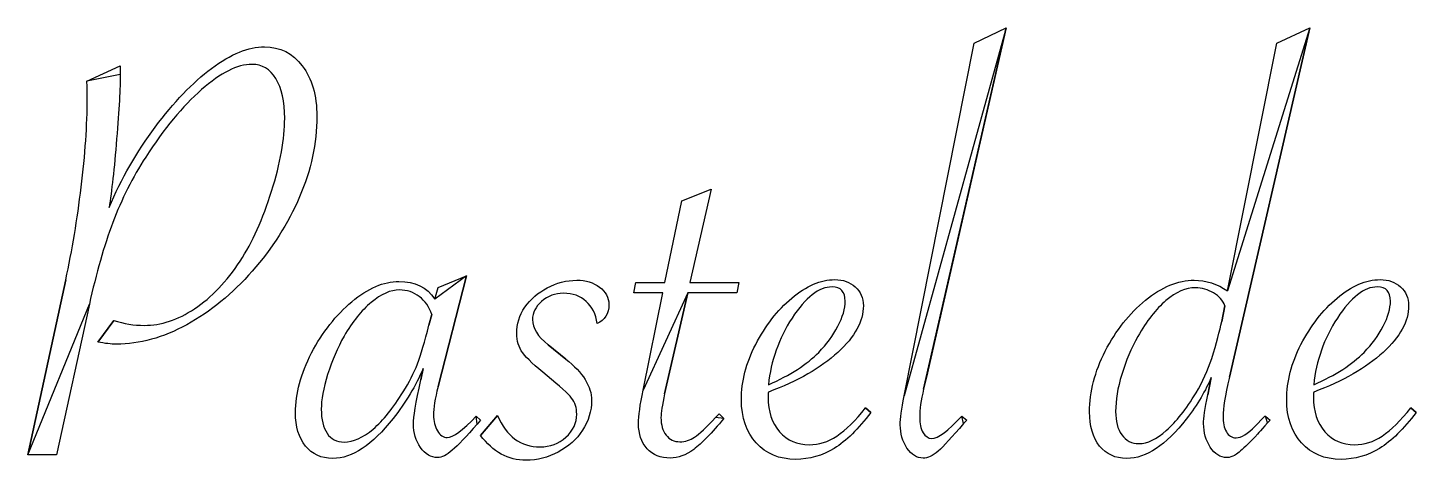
# Model space of a CAD drawing. Extents: x 2 to 593, y 3 to 839.
# Drawn here: x 206.8 to 305.4, y 515.6 to 546.3 of the extents above; entities that cross this region are included whole.
import ezdxf

# ---------------------------------------------------------------- set-up
doc = ezdxf.new("R2010")
doc.units = 0
doc.layers.add('Capa_1', color=7, linetype='CONTINUOUS')

msp = doc.modelspace()

# ---------------------------------------------------------------- linework, layer by layer
at = {"layer": 'Capa_1', "color": 7}
for points in [[(269.071768, 520.147088), (274.047152, 545.217856), (276.308688, 546.31632), (276.308688, 546.31632)], [(276.308688, 546.31632), (270.644072, 521.482472), (270.450232, 520.642472)], [(292.03176, 527.620936), (295.542528, 545.217856), (297.86868, 546.31632), (297.868688, 546.31632)], [(297.868688, 546.31632), (292.161, 521.482472)], [(211.04044, 542.525552), (213.409664, 543.602472), (213.409664, 542.999392)], [(250.531024, 520.55632), (251.931024, 527.47016), (249.863328, 527.47016), (250.014096, 528.202472), (252.081792, 528.202472), (253.287944, 534.017856), (255.35564, 534.83632), (253.847944, 528.202472), (257.337176, 528.202472), (257.186408, 527.47016), (253.697176, 527.47016), (253.697176, 527.47016)], [(235.735112, 527.039392), (235.972032, 527.857856), (237.996648, 528.697856), (237.996648, 528.697856)], [(237.996648, 528.697856), (235.972032, 520.814776)], [(206.840424, 515.968624), (209.532728, 528.39632)], [(253.697176, 527.47016), (252.060256, 520.297856)], [(211.212744, 526.67324), (208.886592, 515.968624), (206.84044, 515.968624), (206.840424, 515.968624)], [(291.622536, 525.445552), (291.83792, 526.544008), (291.83792, 526.544008)], [(211.815824, 523.980936), (212.95736, 525.51016)], [(235.32588, 525.187088), (235.51972, 525.940936), (235.51972, 525.940936)], [(243.795544, 523.787088), (245.044776, 522.774776)], [(234.744336, 521.288624), (234.916648, 522.107088)], [(259.429944, 520.944008), (259.429944, 520.944008)], [(290.63176, 520.23324), (290.86868, 521.460936)], [(298.148688, 520.944008), (298.148688, 520.944008)], [(238.68588, 518.725552), (238.987416, 518.424008), (238.750496, 518.144008)], [(238.992464, 517.347088), (240.198616, 518.768624)], [(255.678712, 518.617856), (255.937176, 518.87632), (256.260256, 518.55324)], [(266.322248, 519.307088), (266.709944, 518.984008)], [(266.322272, 519.307088), (266.322248, 519.307088)], [(273.164072, 518.725552), (273.508688, 518.424008), (273.293304, 518.187088)], [(293.991768, 518.014776), (294.616384, 518.639392)], [(294.724064, 518.725552), (295.047144, 518.424008), (294.87484, 518.23016)], [(305.041, 519.307088), (305.428688, 518.984008)], [(305.041016, 519.307088), (305.041, 519.307088)], [(238.992464, 517.347088), (238.992464, 517.347088)], [(294.03484, 517.304008), (293.324064, 516.59324)]]:
    msp.add_lwpolyline(points, close=True, dxfattribs=at)
for points in [[(219.892744, 543.43016), (221.271208, 544.449648), (222.52044, 544.959392), (223.64044, 544.959392)], [(223.64044, 544.959392), (224.76044, 544.959392), (225.657875, 544.507085), (226.332744, 543.602472)], [(215.886592, 539.251704), (217.193259, 541.017859), (218.528643, 542.410677), (219.892744, 543.43016)], [(222.75736, 543.71016), (221.723515, 543.71016), (220.53172, 543.114264), (219.181976, 541.922472)], [(224.458896, 542.697856), (224.056848, 543.372725), (223.489669, 543.71016), (222.75736, 543.71016)], [(226.332744, 543.602472), (227.021976, 542.712216), (227.366592, 541.513243), (227.366592, 540.005552)], [(211.06196, 541.340936), (211.06196, 541.786061), (211.054787, 542.180933), (211.04044, 542.525552)], [(213.409664, 542.999392), (213.409664, 542.051701), (213.323512, 540.522472), (213.151208, 538.411704)], [(225.083512, 539.87632), (225.083512, 541.082475), (224.875307, 542.022987), (224.458896, 542.697856)], [(210.631192, 534.987088), (210.918371, 537.284523), (211.06196, 539.402472), (211.06196, 541.340936)], [(219.181976, 541.922472), (217.832232, 540.745037), (216.511205, 539.144011), (215.218896, 537.119392)], [(224.15736, 534.707088), (224.774795, 536.702987), (225.083512, 538.426064), (225.083512, 539.87632)], [(227.366592, 540.005552), (227.366592, 538.110165), (226.95736, 536.2076), (226.138896, 534.297856)], [(212.612744, 533.544008), (213.488643, 535.597341), (214.579925, 537.499907), (215.886592, 539.251704)], [(213.151208, 538.411704), (212.978899, 536.300936), (212.799411, 534.678371), (212.612744, 533.544008)], [(215.218896, 537.119392), (214.285563, 535.683499), (213.503, 534.132731), (212.871208, 532.467088)], [(209.532728, 528.39632), (209.992216, 530.507088), (210.358371, 532.704011), (210.631192, 534.987088)], [(221.91736, 529.731704), (222.793259, 531.067085), (223.539925, 532.725547), (224.15736, 534.707088)], [(226.138896, 534.297856), (225.320437, 532.388112), (224.200437, 530.629139), (222.778896, 529.020936)], [(212.871208, 532.467088), (212.253773, 530.801445), (211.700952, 528.870163), (211.212744, 526.67324)], [(218.686592, 526.35016), (219.892747, 527.154267), (220.969669, 528.281448), (221.91736, 529.731704)], [(222.778896, 529.020936), (221.371717, 527.412728), (219.820949, 526.141957), (218.126592, 525.208624)], [(229.855112, 526.845552), (231.003827, 527.8076), (232.116645, 528.288624), (233.193568, 528.288624)], [(233.236648, 527.685552), (232.604851, 527.685552), (231.937157, 527.391192), (231.233568, 526.802472)], [(233.193568, 528.288624), (234.327931, 528.288624), (235.175112, 527.872213), (235.735112, 527.039392)], [(234.636648, 527.211704), (234.234595, 527.527603), (233.767928, 527.685552), (233.236648, 527.685552)], [(242.13708, 526.457856), (242.539133, 527.032213), (243.070416, 527.491701), (243.730928, 527.83632)], [(244.872464, 527.448624), (244.283744, 527.448624), (243.766821, 527.254779), (243.321696, 526.867088)], [(243.730928, 527.83632), (244.39144, 528.195291), (245.087851, 528.374776), (245.82016, 528.374776)], [(246.487848, 526.867088), (246.071437, 527.254779), (245.532976, 527.448624), (244.872464, 527.448624)], [(245.82016, 528.374776), (246.466309, 528.374776), (247.004771, 528.209648), (247.435544, 527.879392)], [(247.435544, 527.879392), (247.880669, 527.563499), (248.103232, 527.154269), (248.103232, 526.651704)], [(261.0884, 527.104008), (262.122245, 527.979907), (263.141733, 528.417856), (264.146864, 528.417856)], [(263.953016, 527.900936), (263.019683, 527.900936), (262.071992, 527.161448), (261.109944, 525.682472)], [(264.879168, 526.888624), (264.879168, 527.563499), (264.570451, 527.900936), (263.953016, 527.900936)], [(264.146864, 528.417856), (264.735584, 528.417856), (265.216611, 528.245549), (265.589944, 527.900936)], [(265.589944, 527.900936), (265.977635, 527.556317), (266.17148, 527.111189), (266.17148, 526.565552)], [(286.19484, 526.95324), (287.357912, 527.900931), (288.513808, 528.374776), (289.662528, 528.374776)], [(289.748688, 527.83632), (289.073819, 527.83632), (288.377408, 527.534781), (287.659456, 526.931704)], [(289.662528, 528.374776), (290.509707, 528.374776), (291.299451, 528.123496), (292.03176, 527.620936)], [(291.041, 527.47016), (290.638947, 527.714267), (290.208176, 527.83632), (289.748688, 527.83632)], [(291.83792, 526.544008), (291.708688, 526.931704), (291.443048, 527.240421), (291.041, 527.47016)], [(299.807152, 527.104008), (300.840997, 527.979907), (301.860485, 528.417856), (302.865616, 528.417856)], [(302.671768, 527.900936), (301.738435, 527.900936), (300.790741, 527.161448), (299.828688, 525.682472)], [(303.59792, 526.888624), (303.59792, 527.563499), (303.289203, 527.900936), (302.671768, 527.900936)], [(302.865616, 528.417856), (303.454331, 528.417856), (303.935355, 528.245549), (304.308688, 527.900936)], [(304.308688, 527.900936), (304.696384, 527.556317), (304.890232, 527.111189), (304.890232, 526.565552)], [(226.990496, 523.205552), (227.765877, 524.684523), (228.720749, 525.897856), (229.855112, 526.845552)], [(231.233568, 526.802472), (230.529979, 526.228115), (229.883827, 525.424011), (229.295112, 524.39016)], [(235.51972, 525.940936), (235.347416, 526.486573), (235.053059, 526.910163), (234.636648, 527.211704)], [(243.321696, 526.867088), (242.890928, 526.493755), (242.675544, 526.062984), (242.675544, 525.574776)], [(247.263232, 525.294776), (247.177077, 525.969651), (246.918616, 526.493755), (246.487848, 526.867088)], [(248.103232, 526.651704), (248.103232, 525.991192), (247.823232, 525.538883), (247.263232, 525.294776)], [(258.525328, 523.808624), (259.214555, 525.144011), (260.068912, 526.242472), (261.0884, 527.104008)], [(264.362248, 525.100936), (264.706861, 525.761448), (264.879168, 526.357344), (264.879168, 526.888624)], [(266.17148, 526.565552), (266.17148, 525.459909), (265.568403, 524.354267), (264.362248, 523.248624)], [(283.35176, 523.334776), (284.098427, 524.799395), (285.04612, 526.005549), (286.19484, 526.95324)], [(287.659456, 526.931704), (286.955867, 526.328627), (286.288176, 525.474267), (285.656384, 524.368624)], [(297.244072, 523.808624), (297.933304, 525.144011), (298.787664, 526.242472), (299.807152, 527.104008)], [(303.081, 525.100936), (303.425613, 525.761448), (303.59792, 526.357344), (303.59792, 526.888624)], [(304.890232, 526.565552), (304.890232, 525.459909), (304.287155, 524.354267), (303.081, 523.248624)], [(212.95736, 525.51016), (213.660949, 525.280421), (214.378899, 525.165552), (215.111208, 525.165552)], [(215.111208, 525.165552), (216.303, 525.165552), (217.494795, 525.560421), (218.686592, 526.35016)], [(241.555544, 524.584008), (241.555544, 525.258883), (241.749389, 525.883499), (242.13708, 526.457856)], [(242.675544, 525.574776), (242.675544, 524.971699), (243.048877, 524.375803), (243.795544, 523.787088)], [(261.109944, 525.682472), (260.162248, 524.217859), (259.602248, 522.638371), (259.429944, 520.944008)], [(299.828688, 525.682472), (298.880997, 524.217859), (298.320997, 522.638371), (298.148688, 520.944008)], [(218.126592, 525.208624), (216.446592, 524.289648), (214.780949, 523.83016), (213.129664, 523.83016)], [(234.507416, 522.43016), (234.751517, 523.090677), (235.024339, 524.009653), (235.32588, 525.187088)], [(241.986312, 523.205552), (241.699133, 523.6076), (241.555544, 524.067085), (241.555544, 524.584008)], [(263.005328, 523.248624), (263.565328, 523.822981), (264.017635, 524.440419), (264.362248, 525.100936)], [(290.911768, 522.817856), (291.242024, 523.909136), (291.478947, 524.785035), (291.622536, 525.445552)], [(301.724072, 523.248624), (302.284072, 523.822981), (302.736381, 524.440419), (303.081, 525.100936)], [(213.129664, 523.83016), (212.756331, 523.83016), (212.318384, 523.880419), (211.815824, 523.980936)], [(229.295112, 524.39016), (228.835624, 523.571701), (228.447931, 522.667088), (228.132032, 521.67632)], [(257.513016, 519.888624), (257.513016, 521.180933), (257.850453, 522.4876), (258.525328, 523.808624)], [(285.656384, 524.368624), (285.196896, 523.550165), (284.816384, 522.652731), (284.514848, 521.67632)], [(296.231768, 519.888624), (296.231768, 521.180933), (296.569203, 522.4876), (297.244072, 523.808624)], [(225.848952, 518.962472), (225.848952, 520.312216), (226.229467, 521.726576), (226.990496, 523.205552)], [(243.709384, 521.59016), (242.862205, 522.279392), (242.287848, 522.817856), (241.986312, 523.205552)], [(245.044776, 522.774776), (246.265288, 521.812728), (246.875544, 520.829139), (246.875544, 519.824008)], [(264.362248, 523.248624), (263.156093, 522.142981), (261.511992, 521.202469), (259.429944, 520.427088)], [(259.429944, 520.944008), (260.980712, 521.63324), (262.172507, 522.401445), (263.005328, 523.248624)], [(282.23176, 519.027088), (282.23176, 520.448624), (282.605093, 521.88452), (283.35176, 523.334776)], [(289.791768, 520.362472), (290.265613, 521.152216), (290.638947, 521.970677), (290.911768, 522.817856)], [(303.081, 523.248624), (301.874845, 522.142981), (300.230741, 521.202469), (298.148688, 520.427088)], [(298.148688, 520.944008), (299.699461, 521.63324), (300.891256, 522.401445), (301.724072, 523.248624)], [(228.132032, 521.67632), (227.830491, 520.685547), (227.67972, 519.867085), (227.67972, 519.220936)], [(234.916648, 522.107088), (234.385363, 520.872213), (233.674592, 519.687597), (232.784336, 518.55324)], [(233.495112, 520.448624), (233.92588, 521.109136), (234.263315, 521.769648), (234.507416, 522.43016)], [(245.454, 519.99632), (245.209899, 520.312213), (244.62836, 520.843493), (243.709384, 521.59016)], [(284.514848, 521.67632), (284.227664, 520.714267), (284.084072, 519.838368), (284.084072, 519.048624)], [(234.227416, 518.165552), (234.227416, 518.625035), (234.399723, 519.666059), (234.744336, 521.288624)], [(235.972032, 520.814776), (235.756645, 519.95324), (235.648952, 519.278368), (235.648952, 518.79016)], [(250.207944, 518.187088), (250.207944, 518.732731), (250.315637, 519.522475), (250.531024, 520.55632)], [(270.450232, 520.642472), (270.263565, 519.852728), (270.170232, 519.185035), (270.170232, 518.639392)], [(290.86868, 521.460936), (290.495347, 520.556317), (289.906629, 519.572725), (289.102528, 518.51016)], [(292.161, 521.482472), (291.859459, 520.161448), (291.708688, 519.242475), (291.708688, 518.725552)], [(231.3628, 517.799392), (232.080747, 518.416832), (232.791517, 519.299909), (233.495112, 520.448624)], [(245.82016, 518.854776), (245.82016, 519.299907), (245.698107, 519.680421), (245.454, 519.99632)], [(246.875544, 519.824008), (246.875544, 519.077341), (246.660157, 518.373752), (246.229384, 517.71324)], [(252.060256, 520.297856), (251.887947, 519.508112), (251.801792, 518.948112), (251.801792, 518.617856)], [(258.5684, 516.808624), (257.864811, 517.584011), (257.513016, 518.610677), (257.513016, 519.888624)], [(259.429944, 520.427088), (259.415597, 520.312213), (259.408424, 520.182981), (259.408424, 520.039392)], [(259.408424, 520.039392), (259.408424, 519.048624), (259.681245, 518.237344), (260.226888, 517.605552)], [(268.791768, 518.100936), (268.791768, 518.531704), (268.885101, 519.213755), (269.071768, 520.147088)], [(287.681, 517.691704), (288.384589, 518.309139), (289.088179, 519.199395), (289.791768, 520.362472)], [(290.330224, 518.187088), (290.330224, 518.560421), (290.430736, 519.242472), (290.63176, 520.23324)], [(297.287152, 516.808624), (296.583563, 517.584011), (296.231768, 518.610677), (296.231768, 519.888624)], [(298.148688, 520.427088), (298.134341, 520.312213), (298.127168, 520.182981), (298.127168, 520.039392)], [(298.127168, 520.039392), (298.127168, 519.048624), (298.399989, 518.237344), (298.945632, 517.605552)], [(226.55972, 516.59324), (226.085875, 517.18196), (225.848952, 517.971704), (225.848952, 518.962472)], [(227.67972, 519.220936), (227.67972, 518.488627), (227.816131, 517.914267), (228.088952, 517.497856)], [(235.648952, 518.79016), (235.648952, 518.359392), (235.742285, 517.986059), (235.928952, 517.67016)], [(236.618184, 517.19632), (237.034595, 517.19632), (237.723827, 517.706064), (238.68588, 518.725552)], [(240.198616, 518.768624), (240.830413, 517.275291), (241.835541, 516.528624), (243.214, 516.528624)], [(245.044776, 517.217856), (245.561699, 517.691701), (245.82016, 518.237341), (245.82016, 518.854776)], [(251.801792, 518.617856), (251.801792, 518.100933), (251.923843, 517.684523), (252.167944, 517.368624)], [(254.19256, 517.217856), (254.522816, 517.4476), (255.0182, 517.914267), (255.678712, 518.617856)], [(266.709944, 518.984008), (265.819683, 517.806573), (264.950963, 516.952216), (264.103784, 516.420936)], [(264.297656, 517.304008), (264.929453, 517.734776), (265.604325, 518.402469), (266.322272, 519.307088)], [(270.170232, 518.639392), (270.170232, 518.194267), (270.249205, 517.828115), (270.407152, 517.540936)], [(271.031768, 517.131704), (271.476893, 517.131704), (272.187661, 517.662987), (273.164072, 518.725552)], [(282.942528, 516.59324), (282.468683, 517.196317), (282.23176, 518.0076), (282.23176, 519.027088)], [(284.084072, 519.048624), (284.084072, 518.359392), (284.227664, 517.806571), (284.514848, 517.39016)], [(291.708688, 518.725552), (291.708688, 518.266064), (291.787664, 517.892731), (291.945616, 517.605552)], [(294.616384, 518.639392), (294.630731, 518.653739), (294.645077, 518.668112), (294.659424, 518.682512)], [(294.659424, 518.682512), (294.673771, 518.696859), (294.695317, 518.711205), (294.724064, 518.725552)], [(305.428688, 518.984008), (304.538432, 517.806573), (303.669715, 516.952216), (302.822536, 516.420936)], [(303.0164, 517.304008), (303.648192, 517.734776), (304.323064, 518.402469), (305.041016, 519.307088)], [(232.784336, 518.55324), (231.291003, 516.657853), (229.862285, 515.71016), (228.498184, 515.71016)], [(229.295112, 516.87324), (229.955624, 516.87324), (230.644853, 517.181957), (231.3628, 517.799392)], [(234.7228, 516.485552), (234.392544, 516.973755), (234.227416, 517.533755), (234.227416, 518.165552)], [(235.928952, 517.67016), (236.115619, 517.354267), (236.345363, 517.19632), (236.618184, 517.19632)], [(238.750496, 518.144008), (237.989467, 517.268109), (237.400747, 516.650675), (236.984336, 516.291704)], [(246.229384, 517.71324), (245.812979, 517.067085), (245.238621, 516.550163), (244.506312, 516.162472)], [(250.811024, 516.399392), (250.408971, 516.85888), (250.207944, 517.454779), (250.207944, 518.187088)], [(256.260256, 518.55324), (255.413072, 517.519395), (254.702301, 516.787088), (254.127944, 516.35632)], [(260.226888, 517.605552), (260.772531, 516.988112), (261.47612, 516.679392), (262.337656, 516.679392)], [(269.265616, 516.442472), (268.949717, 516.930675), (268.791768, 517.483496), (268.791768, 518.100936)], [(273.293304, 518.187088), (272.474845, 517.225035), (271.871768, 516.571701), (271.484072, 516.227088)], [(289.102528, 518.51016), (287.652272, 516.643493), (286.245093, 515.71016), (284.880992, 515.71016)], [(285.742536, 516.765552), (286.345613, 516.765552), (286.991768, 517.074269), (287.681, 517.691704)], [(290.804064, 516.507088), (290.488171, 516.995291), (290.330224, 517.555291), (290.330224, 518.187088)], [(291.945616, 517.605552), (292.11792, 517.318368), (292.347664, 517.174776), (292.634848, 517.174776)], [(292.634848, 517.174776), (293.008181, 517.174776), (293.460488, 517.454776), (293.991768, 518.014776)], [(294.87484, 518.23016), (294.329197, 517.627088), (294.049197, 517.318371), (294.03484, 517.304008)], [(298.945632, 517.605552), (299.491269, 516.988112), (300.194859, 516.679392), (301.0564, 516.679392)], [(228.088952, 517.497856), (228.376131, 517.081445), (228.778184, 516.87324), (229.295112, 516.87324)], [(242.223232, 515.580936), (240.945285, 515.580936), (239.868363, 516.169653), (238.992464, 517.347088)], [(243.214, 516.528624), (243.931952, 516.528624), (244.542211, 516.758368), (245.044776, 517.217856)], [(252.167944, 517.368624), (252.412045, 517.052725), (252.735123, 516.894776), (253.137176, 516.894776)], [(253.137176, 516.894776), (253.524867, 516.894776), (253.876661, 517.002469), (254.19256, 517.217856)], [(261.3684, 515.645552), (260.205323, 515.645552), (259.271989, 516.033243), (258.5684, 516.808624)], [(262.337656, 516.679392), (263.012531, 516.679392), (263.665864, 516.887597), (264.297656, 517.304008)], [(270.407152, 517.540936), (270.579461, 517.268115), (270.787667, 517.131704), (271.031768, 517.131704)], [(284.514848, 517.39016), (284.816384, 516.973755), (285.225613, 516.765552), (285.742536, 516.765552)], [(300.087152, 515.645552), (298.924075, 515.645552), (297.990741, 516.033243), (297.287152, 516.808624)], [(301.0564, 516.679392), (301.731269, 516.679392), (302.384603, 516.887597), (303.0164, 517.304008)], [(228.498184, 515.71016), (227.679725, 515.71016), (227.033571, 516.00452), (226.55972, 516.59324)], [(235.928952, 515.774776), (235.469464, 515.774776), (235.067413, 516.011701), (234.7228, 516.485552)], [(236.984336, 516.291704), (236.582288, 515.947085), (236.230493, 515.774776), (235.928952, 515.774776)], [(244.506312, 516.162472), (243.78836, 515.774781), (243.027333, 515.580936), (242.223232, 515.580936)], [(252.46948, 515.731704), (251.780253, 515.731704), (251.227435, 515.954267), (250.811024, 516.399392)], [(254.127944, 516.35632), (253.567944, 515.939909), (253.015123, 515.731704), (252.46948, 515.731704)], [(264.103784, 516.420936), (263.256605, 515.904013), (262.344811, 515.645552), (261.3684, 515.645552)], [(270.407152, 515.731704), (269.976384, 515.731704), (269.595872, 515.968627), (269.265616, 516.442472)], [(271.484072, 516.227088), (271.096381, 515.896832), (270.737408, 515.731704), (270.407152, 515.731704)], [(284.880992, 515.71016), (284.062528, 515.71016), (283.416373, 516.00452), (282.942528, 516.59324)], [(291.98868, 515.774776), (291.514835, 515.774776), (291.119963, 516.01888), (290.804064, 516.507088)], [(292.527144, 515.925552), (292.369197, 515.825035), (292.189709, 515.774776), (291.98868, 515.774776)], [(293.324064, 516.59324), (292.965093, 516.234264), (292.699453, 516.011701), (292.527144, 515.925552)], [(302.822536, 516.420936), (301.975357, 515.904013), (301.063563, 515.645552), (300.087152, 515.645552)]]:
    msp.add_open_spline(points, degree=3, dxfattribs=at)

doc.saveas('drawing.dxf')
